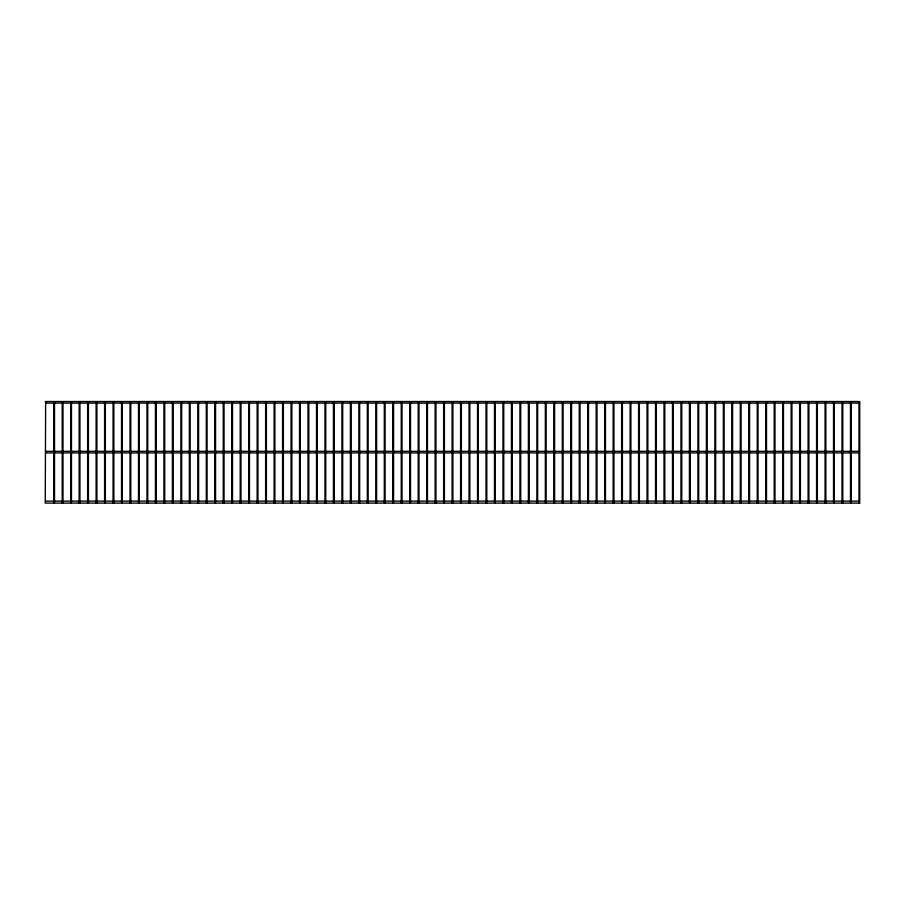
<?xml version="1.0" encoding="UTF-8"?>
<svg xmlns="http://www.w3.org/2000/svg" width="905" height="905" viewBox="0 0 905 905"><rect width="100%" height="100%" fill="white"/><g stroke="black" fill="none" stroke-linecap="round" stroke-linejoin="round"><path stroke-width="1.36" d="M45.25 401.741L46.042 401.741M45.646 403.098L859.354 403.098L859.354 401.515L45.646 401.515L45.25 503.09L859.75 503.09L858.958 503.09L859.354 501.11L45.646 501.11M45.646 451.312L859.354 451.312L859.354 452.896L45.646 452.896M859.75 501.981L859.75 401.741L858.958 401.741L858.958 501.981M851.277 501.981L851.277 401.741L850.474 401.741L850.474 501.981M842.793 501.981L842.793 401.741L842.001 401.741L842.001 501.981M834.32 501.981L834.32 401.741L833.528 401.741L833.528 501.981M825.846 501.981L825.846 401.741L825.055 401.741L825.055 501.981M817.373 501.981L817.373 401.741L816.57 401.741L816.57 501.981M808.889 501.981L808.889 401.741L808.097 401.741L808.097 501.981M800.416 501.981L800.416 401.741L799.624 401.741L799.624 501.981M791.943 501.981L791.943 401.741L791.151 401.741L791.151 501.981M783.47 501.981L783.47 401.741L782.667 401.741L782.667 501.981M774.985 501.981L774.985 401.741L774.194 401.741L774.194 501.981M766.512 501.981L766.512 401.741L765.721 401.741L765.721 501.981M758.039 501.981L758.039 401.741L757.247 401.741L757.247 501.981M749.566 501.981L749.566 401.741L748.763 401.741L748.763 501.981M741.082 501.981L741.082 401.741L740.29 401.741L740.29 501.981M732.609 501.981L732.609 401.741L731.817 401.741L731.817 501.981M724.136 501.981L724.136 401.741L723.333 401.741L723.333 501.981M715.651 501.981L715.651 401.741L714.86 401.741L714.86 501.981M707.178 501.981L707.178 401.741L706.386 401.741L706.386 501.981M698.705 501.981L698.705 401.741L697.913 401.741L697.913 501.981M690.232 501.981L690.232 401.741L689.429 401.741L689.429 501.981M681.748 501.981L681.748 401.741L680.956 401.741L680.956 501.981M673.275 501.981L673.275 401.741L672.483 401.741L672.483 501.981M664.802 501.981L664.802 401.741L664.01 401.741L664.01 501.981M656.329 501.981L656.329 401.741L655.525 401.741L655.525 501.981M647.844 501.981L647.844 401.741L647.052 401.741L647.052 501.981M639.371 501.981L639.371 401.741L638.579 401.741L638.579 501.981M630.898 501.981L630.898 401.741L630.106 401.741L630.106 501.981M622.414 501.981L622.414 401.741L621.622 401.741L621.622 501.981M613.941 501.981L613.941 401.741L613.149 401.741L613.149 501.981M605.468 501.981L605.468 401.741L604.676 401.741L604.676 501.981M596.995 501.981L596.995 401.741L596.191 401.741L596.191 501.981M588.51 501.981L588.51 401.741L587.718 401.741L587.718 501.981M580.037 501.981L580.037 401.741L579.245 401.741L579.245 501.981M571.564 501.981L571.564 401.741L570.772 401.741L570.772 501.981M563.091 501.981L563.091 401.741L562.288 401.741L562.288 501.981M554.607 501.981L554.607 401.741L553.815 401.741L553.815 501.981M546.134 501.981L546.134 401.741L545.342 401.741L545.342 501.981M537.66 501.981L537.66 401.741L536.869 401.741L536.869 501.981M529.187 501.981L529.187 401.741L528.384 401.741L528.384 501.981M520.703 501.981L520.703 401.741L519.911 401.741L519.911 501.981M512.23 501.981L512.23 401.741L511.438 401.741L511.438 501.981M503.757 501.981L503.757 401.741L502.954 401.741L502.954 501.981M495.273 501.981L495.273 401.741L494.481 401.741L494.481 501.981M486.8 501.981L486.8 401.741L486.008 401.741L486.008 501.981M478.326 501.981L478.326 401.741L477.535 401.741L477.535 501.981M469.853 501.981L469.853 401.741L469.05 401.741L469.05 501.981M461.369 501.981L461.369 401.741L460.577 401.741L460.577 501.981M452.896 501.981L452.896 401.741L452.104 401.741L452.104 501.981M444.423 501.981L444.423 401.741L443.631 401.741L443.631 501.981M435.95 501.981L435.95 401.741L435.147 401.741L435.147 501.981M427.465 501.981L427.465 401.741L426.674 401.741L426.674 501.981M418.992 501.981L418.992 401.741L418.201 401.741L418.201 501.981M410.519 501.981L410.519 401.741L409.727 401.741L409.727 501.981M402.046 501.981L402.046 401.741L401.243 401.741L401.243 501.981M393.562 501.981L393.562 401.741L392.77 401.741L392.77 501.981M385.089 501.981L385.089 401.741L384.297 401.741L384.297 501.981M376.616 501.981L376.616 401.741L375.813 401.741L375.813 501.981M368.131 501.981L368.131 401.741L367.34 401.741L367.34 501.981M359.658 501.981L359.658 401.741L358.866 401.741L358.866 501.981M351.185 501.981L351.185 401.741L350.393 401.741L350.393 501.981M342.712 501.981L342.712 401.741L341.909 401.741L341.909 501.981M334.228 501.981L334.228 401.741L333.436 401.741L333.436 501.981M325.755 501.981L325.755 401.741L324.963 401.741L324.963 501.981M317.282 501.981L317.282 401.741L316.49 401.741L316.49 501.981M308.809 501.981L308.809 401.741L308.005 401.741L308.005 501.981M300.324 501.981L300.324 401.741L299.532 401.741L299.532 501.981M291.851 501.981L291.851 401.741L291.059 401.741L291.059 501.981M283.378 501.981L283.378 401.741L282.586 401.741L282.586 501.981M274.894 501.981L274.894 401.741L274.102 401.741L274.102 501.981M266.421 501.981L266.421 401.741L265.629 401.741L265.629 501.981M257.948 501.981L257.948 401.741L257.156 401.741L257.156 501.981M249.475 501.981L249.475 401.741L248.671 401.741L248.671 501.981M240.99 501.981L240.99 401.741L240.198 401.741L240.198 501.981M232.517 501.981L232.517 401.741L231.725 401.741L231.725 501.981M224.044 501.981L224.044 401.741L223.252 401.741L223.252 501.981M215.571 501.981L215.571 401.741L214.768 401.741L214.768 501.981M207.087 501.981L207.087 401.741L206.295 401.741L206.295 501.981M198.614 501.981L198.614 401.741L197.822 401.741L197.822 501.981M190.141 501.981L190.141 401.741L189.349 401.741L189.349 501.981M181.667 501.981L181.667 401.741L180.864 401.741L180.864 501.981M173.183 501.981L173.183 401.741L172.391 401.741L172.391 501.981M164.71 501.981L164.71 401.741L163.918 401.741L163.918 501.981M156.237 501.981L156.237 401.741L155.434 401.741L155.434 501.981M147.753 501.981L147.753 401.741L146.961 401.741L146.961 501.981M139.28 501.981L139.28 401.741L138.488 401.741L138.488 501.981M130.806 501.981L130.806 401.741L130.015 401.741L130.015 501.981M122.333 501.981L122.333 401.741L121.53 401.741L121.53 501.981M113.849 501.981L113.849 401.741L113.057 401.741L113.057 501.981M105.376 501.981L105.376 401.741L104.584 401.741L104.584 501.981M96.903 501.981L96.903 401.741L96.111 401.741L96.111 501.981M88.43 501.981L88.43 401.741L87.627 401.741L87.627 501.981M79.945 501.981L79.945 401.741L79.154 401.741L79.154 501.981M71.472 501.981L71.472 401.741L70.68 401.741L70.68 501.981M62.999 501.981L62.999 401.741L62.207 401.741L62.207 501.981M54.526 501.981L54.526 401.741L53.723 401.741L53.723 501.981M53.848 502.807L54.402 503.372L53.848 502.807M62.321 502.807L62.875 503.372L62.321 502.807M70.794 502.807L71.359 503.372L70.794 502.807M79.267 502.807L79.832 503.372L79.267 502.807M87.751 502.807L88.305 503.372L87.751 502.807M96.224 502.807L96.79 503.372L96.224 502.807M104.697 502.807L105.263 503.372L104.697 502.807M113.17 502.807L113.736 503.372L113.17 502.807M121.655 502.807L122.209 503.372L121.655 502.807M130.128 502.807L130.693 503.372L130.128 502.807M138.601 502.807L139.166 503.372L138.601 502.807M147.085 502.807L147.639 503.372L147.085 502.807M155.558 502.807L156.113 503.372L155.558 502.807M164.031 502.807L164.597 503.372L164.031 502.807M172.504 502.807L173.07 503.372L172.504 502.807M180.989 502.807L181.543 503.372L180.989 502.807M189.462 502.807L190.027 503.372L189.462 502.807M197.935 502.807L198.5 503.372L197.935 502.807M206.408 502.807L206.974 503.372L206.408 502.807M214.892 502.807L215.447 503.372L214.892 502.807M223.365 502.807L223.931 503.372L223.365 502.807M231.838 502.807L232.404 503.372L231.838 502.807M240.311 502.807L240.877 503.372L240.311 502.807M248.796 502.807L249.35 503.372L248.796 502.807M257.269 502.807L257.834 503.372L257.269 502.807M265.742 502.807L266.308 503.372L265.742 502.807M274.226 502.807L274.781 503.372L274.226 502.807M282.699 502.807L283.254 503.372L282.699 502.807M291.172 502.807L291.738 503.372L291.172 502.807M299.646 502.807L300.211 503.372L299.646 502.807M308.13 502.807L308.684 503.372L308.13 502.807M316.603 502.807L317.169 503.372L316.603 502.807M325.076 502.807L325.642 503.372L325.076 502.807M333.549 502.807L334.115 503.372L333.549 502.807M342.033 502.807L342.588 503.372L342.033 502.807M350.507 502.807L351.072 503.372L350.507 502.807M358.98 502.807L359.545 503.372L358.98 502.807M367.453 502.807L368.018 503.372L367.453 502.807M375.937 502.807L376.491 503.372L375.937 502.807M384.41 502.807L384.976 503.372L384.41 502.807M392.883 502.807L393.449 503.372L392.883 502.807M401.368 502.807L401.922 503.372L401.368 502.807M409.841 502.807L410.395 503.372L409.841 502.807M418.314 502.807L418.879 503.372L418.314 502.807M426.787 502.807L427.352 503.372L426.787 502.807M435.271 502.807L435.825 503.372L435.271 502.807M443.744 502.807L444.31 503.372L443.744 502.807M452.217 502.807L452.783 503.372L452.217 502.807M460.69 502.807L461.256 503.372L460.69 502.807M469.175 502.807L469.729 503.372L469.175 502.807M477.648 502.807L478.213 503.372L477.648 502.807M486.121 502.807L486.686 503.372L486.121 502.807M494.605 502.807L495.159 503.372L494.605 502.807M503.078 502.807L503.633 503.372L503.078 502.807M511.551 502.807L512.117 503.372L511.551 502.807M520.024 502.807L520.59 503.372L520.024 502.807M528.509 502.807L529.063 503.372L528.509 502.807M536.982 502.807L537.547 503.372L536.982 502.807M545.455 502.807L546.02 503.372L545.455 502.807M553.928 502.807L554.494 503.372L553.928 502.807M562.412 502.807L562.967 503.372L562.412 502.807M570.885 502.807L571.451 503.372L570.885 502.807M579.358 502.807L579.924 503.372L579.358 502.807M587.831 502.807L588.397 503.372L587.831 502.807M596.316 502.807L596.87 503.372L596.316 502.807M604.789 502.807L605.355 503.372L604.789 502.807M613.262 502.807L613.828 503.372L613.262 502.807M621.746 502.807L622.301 503.372L621.746 502.807M630.219 502.807L630.774 503.372L630.219 502.807M638.692 502.807L639.258 503.372L638.692 502.807M647.166 502.807L647.731 503.372L647.166 502.807M655.65 502.807L656.204 503.372L655.65 502.807M664.123 502.807L664.689 503.372L664.123 502.807M672.596 502.807L673.162 503.372L672.596 502.807M681.069 502.807L681.635 503.372L681.069 502.807M689.553 502.807L690.108 503.372L689.553 502.807M698.027 502.807L698.592 503.372L698.027 502.807M706.5 502.807L707.065 503.372L706.5 502.807M714.973 502.807L715.538 503.372L714.973 502.807M723.457 502.807L724.011 503.372L723.457 502.807M731.93 502.807L732.496 503.372L731.93 502.807M740.403 502.807L740.969 503.372L740.403 502.807M748.888 502.807L749.442 503.372L748.888 502.807M757.361 502.807L757.915 503.372L757.361 502.807M765.834 502.807L766.399 503.372L765.834 502.807M774.307 502.807L774.872 503.372L774.307 502.807M782.791 502.807L783.345 503.372L782.791 502.807M791.264 502.807L791.83 503.372L791.264 502.807M799.737 502.807L800.303 503.372L799.737 502.807M808.21 502.807L808.776 503.372L808.21 502.807M816.695 502.807L817.249 503.372L816.695 502.807M825.168 502.807L825.733 503.372L825.168 502.807M833.641 502.807L834.206 503.372L833.641 502.807M842.125 502.807L842.679 503.372L842.125 502.807M850.598 502.807L851.153 503.372L850.598 502.807"/></g></svg>
